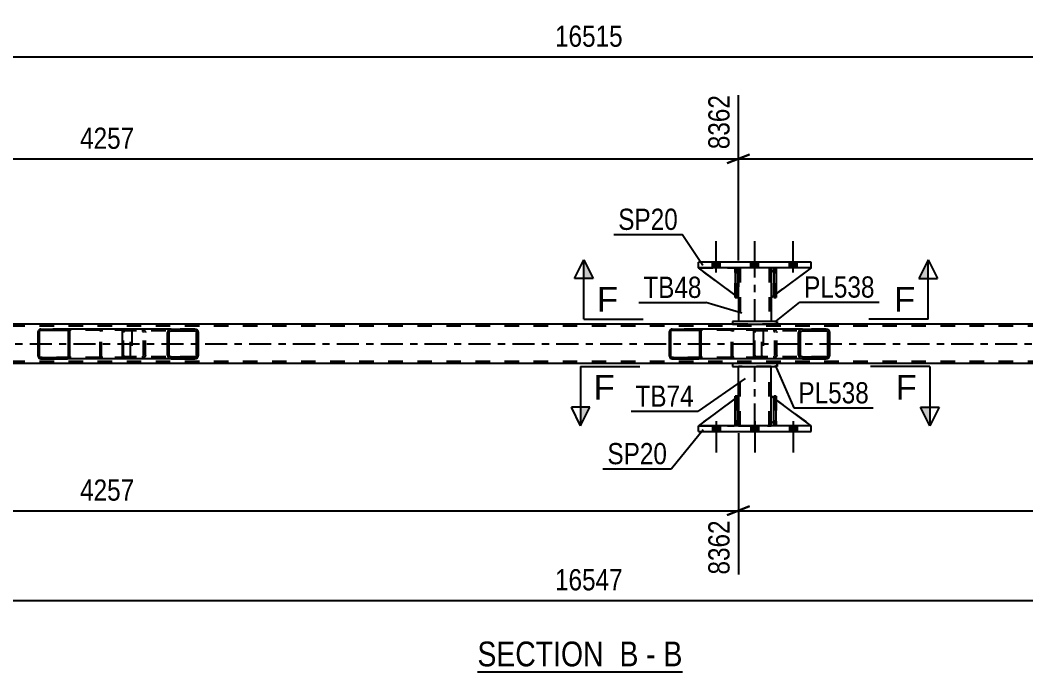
# Model space of a CAD drawing. Header units: millimetres. Extents: x -91 to 750, y -426 to 168.
# Drawn here: x 266.6 to 402.3, y -257.2 to -169.2 of the extents above; entities that cross this region are included whole.
import ezdxf

# ---------------------------------------------------------------- set-up
doc = ezdxf.new("R2010")
doc.units = ezdxf.units.MM
doc.linetypes.add('DXK_LINE_DOT2', pattern=[3.9198, 1.9599, -1.9599])
doc.linetypes.add('DXK_LINE_DOT3', pattern=[5.9187, 2.979, -0.9799, 0.9799, -0.9799])
doc.styles.add('Arial', font='ARIAL.TTF', dxfattribs={"height": 0.2})
doc.styles.add('Arial Narrow', font='ARIALN.TTF', dxfattribs={"height": 0.2})

# ---------------------------------------------------------------- blocks, each defined once
blk = doc.blocks.new('Unknown-814409585-12 - 5508')
at = {"color": 6, "linetype": 'Continuous'}
blk.add_line((328.32, -257.15), (355.96, -257.15), dxfattribs=at)
at = {"color": 0, "linetype": 'Continuous'}
for points in [[(346.43, -256.4), (346.43, -252.9), (328.32, -252.9), (328.32, -256.4)], [(350.03, -256.4), (350.03, -252.9), (347.48, -252.9), (347.48, -256.4)], [(352.36, -256.4), (352.36, -252.9), (351.08, -252.9), (351.08, -256.4)], [(355.96, -256.4), (355.96, -252.9), (353.41, -252.9), (353.41, -256.4)]]:
    blk.add_wipeout(points, dxfattribs=at)
at = {"color": 7, "linetype": 'Continuous', "style": 'Arial Narrow'}
for s, p in [('SECTION ', (328.32, -256.4)), ('B', (347.48, -256.4)), ('B', (353.41, -256.4)), ('-', (351.08, -256.4))]:
    blk.add_text(s, height=3.34, dxfattribs=at).set_placement(p)
blk = doc.blocks.new('Part-814409585-5591 - 5508')
at = {"color": 2, "linetype": 'Continuous'}
for p, q in [((363.08, -206.32), (358.12, -202.65)), ((363.08, -202.8), (362.92, -202.65)), ((363.52, -203.25), (363.4, -203.12)), ((363.52, -203.25), (363.52, -203.25)), ((363.52, -206.65), (363.52, -203.25)), ((363.4, -206.56), (363.52, -206.65)), ((363.52, -206.65), (363.52, -206.65))]:
    blk.add_line(p, q, dxfattribs=at)
at = {"color": 7, "linetype": 'DXK_LINE_DOT2'}
for p, q in [((362.92, -202.65), (358.12, -202.65)), ((362.92, -202.65), (363.52, -203.25)), ((363.4, -203.12), (363.08, -202.8)), ((363.52, -203.25), (363.52, -206.65)), ((363.4, -206.56), (363.08, -206.32))]:
    blk.add_line(p, q, dxfattribs=at)
blk = doc.blocks.new('Part-814409585-5590 - 5508')
at = {"color": 7, "linetype": 'DXK_LINE_DOT2'}
for p, q in [((363.52, -206.65), (358.12, -202.65)), ((358.12, -202.65), (362.92, -202.65)), ((362.92, -202.65), (363.52, -203.25)), ((363.52, -203.25), (362.92, -202.65)), ((363.52, -203.25), (363.52, -206.65)), ((363.52, -203.25), (363.52, -203.25)), ((363.52, -203.25), (363.52, -206.65))]:
    blk.add_line(p, q, dxfattribs=at)
blk = doc.blocks.new('Part-814409585-5643 - 5508')
at = {"color": 7, "linetype": 'DXK_LINE_DOT2'}
for p, q in [((363.4, -219.93), (363.08, -219.93)), ((363.08, -223.33), (363.08, -219.93)), ((363.08, -223.93), (363.08, -219.93)), ((363.4, -219.93), (363.4, -223.33)), ((363.4, -223.93), (363.4, -219.93)), ((363.4, -223.33), (363.08, -223.33)), ((363.08, -223.93), (363.08, -223.33)), ((363.4, -223.33), (363.4, -223.93)), ((363.4, -223.93), (363.08, -223.93)), ((363.4, -223.93), (363.4, -223.93))]:
    blk.add_line(p, q, dxfattribs=at)
blk = doc.blocks.new('Part-814409585-5515 - 5508')
at = {"color": 7, "linetype": 'DXK_LINE_DOT2'}
for p, q in [((368.6, -219.93), (368.28, -219.93)), ((368.28, -223.33), (368.28, -219.93)), ((368.28, -223.93), (368.28, -219.93)), ((368.6, -219.93), (368.6, -223.33)), ((368.6, -223.93), (368.6, -219.93)), ((368.6, -223.33), (368.28, -223.33)), ((368.28, -223.93), (368.28, -223.33)), ((368.6, -223.33), (368.6, -223.93)), ((368.6, -223.93), (368.28, -223.93)), ((368.6, -223.93), (368.6, -223.93))]:
    blk.add_line(p, q, dxfattribs=at)
blk = doc.blocks.new('Part-814409585-5548 - 5508')
at = {"color": 7, "linetype": 'DXK_LINE_DOT2'}
for p, q in [((368.28, -203.25), (368.28, -202.65)), ((368.28, -202.65), (368.28, -202.65)), ((368.28, -202.65), (368.28, -206.65)), ((368.6, -202.65), (368.28, -202.65)), ((368.28, -206.65), (368.28, -203.25)), ((368.28, -203.25), (368.6, -203.25)), ((368.6, -203.25), (368.6, -202.65)), ((368.6, -206.65), (368.6, -202.65)), ((368.6, -203.25), (368.6, -206.65)), ((368.28, -206.65), (368.6, -206.65))]:
    blk.add_line(p, q, dxfattribs=at)
blk = doc.blocks.new('Part-814409585-5550 - 5508')
at = {"color": 2, "linetype": 'Continuous'}
for p, q in [((363.4, -202.65), (363.08, -202.65)), ((363.08, -202.65), (363.08, -206.65)), ((363.4, -202.65), (363.4, -202.65)), ((363.4, -202.65), (363.4, -206.65)), ((363.4, -206.65), (363.08, -206.65))]:
    blk.add_line(p, q, dxfattribs=at)
at = {"color": 7, "linetype": 'DXK_LINE_DOT2'}
for p, q in [((363.08, -203.25), (363.08, -202.65)), ((363.4, -203.25), (363.08, -203.25)), ((363.08, -203.25), (363.08, -206.65)), ((363.4, -203.25), (363.4, -202.65)), ((363.4, -202.65), (363.4, -202.65)), ((363.4, -206.65), (363.4, -203.25))]:
    blk.add_line(p, q, dxfattribs=at)
blk = doc.blocks.new('Part-814409585-5625 - 5508')
at = {"color": 7, "linetype": 'DXK_LINE_DOT2'}
for p, q in [((631.84, -210.49), (54.86, -210.49)), ((368.72, -210.25), (362.72, -210.25)), ((631.84, -215.29), (54.86, -215.29)), ((368.72, -215.53), (362.72, -215.53))]:
    blk.add_line(p, q, dxfattribs=at)
at = {"color": 2, "linetype": 'Continuous'}
for p, q in [((362.72, -210.25), (198.45, -210.25)), ((532.99, -210.25), (368.72, -210.25)), ((362.72, -215.53), (198.45, -215.53)), ((532.99, -215.53), (368.72, -215.53))]:
    blk.add_line(p, q, dxfattribs=at)
at = {"color": 7, "linetype": 'DXK_LINE_DOT3'}
blk.add_line((54.86, -212.89), (631.84, -212.89), dxfattribs=at)
blk = doc.blocks.new('Part-814409585-5627 - 5508')
at = {"color": 2, "linetype": 'Continuous'}
for p, q in [((368.28, -223.93), (368.28, -219.93)), ((368.28, -219.93), (368.6, -219.93)), ((368.6, -223.93), (368.6, -219.93)), ((368.28, -223.93), (368.28, -223.93)), ((368.6, -223.93), (368.28, -223.93))]:
    blk.add_line(p, q, dxfattribs=at)
at = {"color": 7, "linetype": 'DXK_LINE_DOT2'}
for p, q in [((368.28, -219.93), (368.28, -223.33)), ((368.6, -223.33), (368.6, -219.93)), ((368.28, -223.33), (368.28, -223.93)), ((368.28, -223.33), (368.6, -223.33)), ((368.6, -223.93), (368.6, -223.33)), ((368.6, -223.93), (368.6, -223.93))]:
    blk.add_line(p, q, dxfattribs=at)
blk = doc.blocks.new('Part-814409585-5645 - 5508')
at = {"color": 7, "linetype": 'DXK_LINE_DOT2'}
for p, q in [((368.52, -202.65), (367.92, -203.25)), ((367.92, -206.65), (373.32, -202.65)), ((367.92, -203.25), (367.92, -206.65)), ((373.32, -202.65), (368.52, -202.65))]:
    blk.add_line(p, q, dxfattribs=at)
blk = doc.blocks.new('Part-814409585-5564 - 5508')
at = {"linetype": 'Continuous'}
h = blk.add_hatch(dxfattribs=at)
h.set_pattern_fill('', scale=0.7, style=0, pattern_type=0)
h.set_pattern_definition([(45, (290.661, -211.187), (-1.57154, 1.57154), [])])
h.paths.add_polyline_path([(290.7, -211.37), (290.66, -211.19), (290.55, -211.03), (290.39, -210.93), (290.2, -210.89), (287.01, -210.89), (286.82, -210.93), (286.66, -211.03), (286.55, -211.19), (286.51, -211.37), (286.51, -214.41), (286.55, -214.59), (286.66, -214.75), (286.82, -214.85), (287.01, -214.89), (290.2, -214.89), (290.39, -214.85), (290.55, -214.75), (290.66, -214.59), (290.7, -214.41)])
h.paths.add_polyline_path([(290.43, -214.5), (290.37, -214.58), (290.29, -214.63), (290.2, -214.65), (287.01, -214.65), (286.92, -214.63), (286.83, -214.58), (286.78, -214.5), (286.76, -214.41), (286.76, -211.37), (286.78, -211.28), (286.83, -211.2), (286.92, -211.15), (287.01, -211.13), (290.2, -211.13), (290.29, -211.15), (290.37, -211.2), (290.43, -211.28), (290.45, -211.37), (290.45, -214.41)])
at = {"color": 2, "linetype": 'Continuous'}
for p, q in [((280.44, -211.37), (280.46, -211.19)), ((280.44, -214.41), (280.44, -211.37)), ((280.46, -211.19), (280.52, -211.03)), ((280.52, -211.03), (280.61, -210.93)), ((280.61, -210.93), (280.71, -210.89)), ((287.01, -210.89), (280.71, -210.89)), ((286.55, -211.19), (286.51, -211.37)), ((286.51, -214.41), (286.51, -211.37)), ((286.76, -211.37), (286.78, -211.28)), ((286.76, -214.41), (286.76, -211.37)), ((286.78, -211.28), (286.83, -211.2)), ((287.01, -210.89), (286.82, -210.93)), ((286.83, -211.2), (286.92, -211.15)), ((286.92, -211.15), (287.01, -211.13)), ((287.01, -210.89), (290.2, -210.89)), ((287.01, -211.13), (290.2, -211.13)), ((290.39, -210.93), (290.2, -210.89)), ((290.2, -211.13), (290.29, -211.15)), ((290.29, -211.15), (290.37, -211.2)), ((290.37, -211.2), (290.43, -211.28)), ((290.43, -211.28), (290.45, -211.37)), ((290.45, -214.41), (290.45, -211.37)), ((290.7, -211.37), (290.66, -211.19)), ((290.7, -214.41), (290.7, -211.37)), ((280.46, -214.59), (280.44, -214.41)), ((280.52, -214.75), (280.46, -214.59)), ((280.61, -214.85), (280.52, -214.75)), ((280.71, -214.89), (280.61, -214.85)), ((287.01, -214.89), (280.71, -214.89)), ((286.51, -214.41), (286.55, -214.59)), ((286.78, -214.5), (286.76, -214.41)), ((286.83, -214.58), (286.78, -214.5)), ((286.82, -214.85), (287.01, -214.89)), ((286.92, -214.63), (286.83, -214.58)), ((287.01, -214.65), (286.92, -214.63)), ((287.01, -214.65), (290.2, -214.65)), ((287.01, -214.89), (290.2, -214.89)), ((290.29, -214.63), (290.2, -214.65)), ((290.2, -214.89), (290.39, -214.85)), ((290.37, -214.58), (290.29, -214.63)), ((290.43, -214.5), (290.37, -214.58)), ((290.45, -214.41), (290.43, -214.5)), ((290.66, -214.59), (290.7, -214.41))]:
    blk.add_line(p, q, dxfattribs=at)
at = {"color": 7, "linetype": 'DXK_LINE_DOT2'}
for p, q in [((280.59, -211.28), (280.58, -211.37)), ((280.58, -214.41), (280.58, -211.37)), ((280.62, -211.2), (280.59, -211.28)), ((280.66, -211.15), (280.62, -211.2)), ((280.71, -211.13), (280.66, -211.15)), ((290.2, -211.13), (280.71, -211.13)), ((281.7, -211.13), (281.7, -210.89)), ((283.05, -210.89), (283.24, -210.93)), ((283.14, -211.15), (283.05, -211.13)), ((283.22, -211.2), (283.14, -211.15)), ((283.28, -211.28), (283.22, -211.2)), ((283.3, -211.37), (283.28, -211.28)), ((283.3, -214.41), (283.3, -211.37)), ((283.51, -211.19), (283.55, -211.37)), ((283.55, -214.41), (283.55, -211.37)), ((290.2, -210.89), (287.01, -210.89)), ((280.58, -214.41), (280.59, -214.5)), ((280.59, -214.5), (280.62, -214.58)), ((280.62, -214.58), (280.66, -214.63)), ((280.66, -214.63), (280.71, -214.65)), ((290.2, -214.65), (280.71, -214.65)), ((281.7, -214.89), (281.7, -214.65)), ((283.05, -214.65), (283.14, -214.63)), ((283.24, -214.85), (283.05, -214.89)), ((283.14, -214.63), (283.22, -214.58)), ((283.22, -214.58), (283.28, -214.5)), ((283.28, -214.5), (283.3, -214.41)), ((283.55, -214.41), (283.51, -214.59)), ((290.2, -214.89), (287.01, -214.89))]:
    blk.add_line(p, q, dxfattribs=at)
for centre, start, end in [((283.06, -211.39), 23.8494, 68.8059), ((283.06, -214.4), 291.1941, 336.1506)]:
    blk.add_arc(centre, 0.492, start, end, dxfattribs=at)
at = {"color": 2, "linetype": 'Continuous'}
for centre, start, end in [((287, -211.39), 111.1941, 156.1506), ((290.21, -211.39), 23.8494, 68.8059), ((287, -214.4), 203.8494, 248.8059), ((290.21, -214.4), 291.1941, 336.1506)]:
    blk.add_arc(centre, 0.492, start, end, dxfattribs=at)
blk = doc.blocks.new('Part-814409585-5747 - 5508')
at = {"color": 2, "linetype": 'Continuous'}
for p, q in [((368.6, -202.65), (368.28, -202.65)), ((368.28, -202.65), (368.28, -206.65)), ((368.6, -202.65), (368.6, -202.65)), ((368.6, -202.65), (368.6, -206.65)), ((368.6, -206.65), (368.28, -206.65))]:
    blk.add_line(p, q, dxfattribs=at)
at = {"color": 7, "linetype": 'DXK_LINE_DOT2'}
for p, q in [((368.28, -203.25), (368.28, -202.65)), ((368.6, -203.25), (368.28, -203.25)), ((368.28, -203.25), (368.28, -206.65)), ((368.6, -203.25), (368.6, -202.65)), ((368.6, -202.65), (368.6, -202.65)), ((368.6, -206.65), (368.6, -203.25))]:
    blk.add_line(p, q, dxfattribs=at)
blk = doc.blocks.new('Bolt-814409585-5636 - 5508')
at = {"linetype": 'Continuous'}
for points in [[(361.04, -223.93), (360, -223.93), (360, -224.73), (361.04, -224.73)], [(361.04, -223.93), (360, -223.93), (360, -224.73), (361.04, -224.73)], [(361.04, -223.93), (360, -223.93), (360, -224.73), (361.04, -224.73)], [(366.24, -223.93), (365.2, -223.93), (365.2, -224.73), (366.24, -224.73)], [(366.24, -223.93), (365.2, -223.93), (365.2, -224.73), (366.24, -224.73)], [(371.44, -223.93), (370.4, -223.93), (370.4, -224.73), (371.44, -224.73)], [(371.44, -223.93), (370.4, -223.93), (370.4, -224.73), (371.44, -224.73)], [(371.44, -223.93), (370.4, -223.93), (370.4, -224.73), (371.44, -224.73)]]:
    blk.add_hatch(color=1, dxfattribs=at).paths.add_polyline_path(points)
at = {"color": 1, "linetype": 'Continuous'}
for p, q in [((360.52, -223.33), (360.52, -227.53)), ((360.52, -223.33), (360.52, -227.53)), ((360.52, -223.33), (360.52, -227.53)), ((365.72, -223.33), (365.72, -227.53)), ((365.72, -223.33), (365.72, -227.53)), ((370.92, -223.33), (370.92, -227.53)), ((370.92, -223.33), (370.92, -227.53)), ((370.92, -223.33), (370.92, -227.53)), ((360, -223.93), (360, -224.73)), ((360, -223.93), (360, -224.73)), ((360, -223.93), (360, -224.73)), ((361.04, -223.93), (361.04, -224.73)), ((361.04, -223.93), (361.04, -224.73)), ((361.04, -223.93), (361.04, -224.73)), ((365.2, -223.93), (365.2, -224.73)), ((365.2, -223.93), (365.2, -224.73)), ((366.24, -223.93), (366.24, -224.73)), ((366.24, -223.93), (366.24, -224.73)), ((370.4, -223.93), (370.4, -224.73)), ((370.4, -223.93), (370.4, -224.73)), ((370.4, -223.93), (370.4, -224.73)), ((371.44, -223.93), (371.44, -224.73)), ((371.44, -223.93), (371.44, -224.73)), ((371.44, -223.93), (371.44, -224.73))]:
    blk.add_line(p, q, dxfattribs=at)
blk = doc.blocks.new('Part-814409585-5589 - 5508')
at = {"color": 2, "linetype": 'Continuous'}
for p, q in [((368.28, -202.9), (367.92, -203.25)), ((367.92, -203.25), (367.92, -206.65)), ((373.32, -202.65), (368.6, -206.15)), ((368.28, -206.39), (367.92, -206.65))]:
    blk.add_line(p, q, dxfattribs=at)
at = {"color": 7, "linetype": 'DXK_LINE_DOT2'}
for p, q in [((368.52, -202.65), (368.28, -202.9)), ((373.32, -202.65), (368.52, -202.65)), ((368.6, -206.15), (368.28, -206.39))]:
    blk.add_line(p, q, dxfattribs=at)
blk = doc.blocks.new('Part-814409585-5759 - 5508')
at = {"linetype": 'Continuous'}
h = blk.add_hatch(dxfattribs=at)
h.set_pattern_fill('', scale=0.7, style=0, pattern_type=0)
h.set_pattern_definition([(45, (273.329, -211.0882), (-1.57154, 1.57154), [])])
h.paths.add_polyline_path([(273.35, -211.21), (273.33, -211.09), (273.26, -210.98), (273.14, -210.91), (273.01, -210.89), (269.44, -210.89), (269.31, -210.91), (269.2, -210.98), (269.12, -211.09), (269.1, -211.21), (269.1, -214.57), (269.12, -214.69), (269.2, -214.8), (269.31, -214.87), (269.44, -214.89), (273.01, -214.89), (273.14, -214.87), (273.26, -214.8), (273.33, -214.69), (273.35, -214.57)])
h.paths.add_polyline_path([(273.17, -214.63), (273.13, -214.68), (273.08, -214.72), (273.01, -214.73), (269.44, -214.73), (269.37, -214.72), (269.32, -214.68), (269.28, -214.63), (269.27, -214.57), (269.27, -211.21), (269.28, -211.15), (269.32, -211.1), (269.37, -211.06), (269.44, -211.05), (273.01, -211.05), (273.08, -211.06), (273.13, -211.1), (273.17, -211.15), (273.18, -211.21), (273.18, -214.57)])
at = {"color": 2, "linetype": 'Continuous'}
for p, q in [((269.12, -211.09), (269.1, -211.21)), ((269.1, -214.57), (269.1, -211.21)), ((269.27, -211.21), (269.28, -211.15)), ((269.27, -214.57), (269.27, -211.21)), ((269.28, -211.15), (269.32, -211.1)), ((269.44, -210.89), (269.31, -210.91)), ((269.32, -211.1), (269.37, -211.06)), ((269.37, -211.06), (269.44, -211.05)), ((269.44, -210.89), (273.01, -210.89)), ((269.44, -211.05), (273.01, -211.05)), ((280.71, -210.89), (273.01, -210.89)), ((273.14, -210.91), (273.01, -210.89)), ((273.01, -211.05), (273.08, -211.06)), ((273.08, -211.06), (273.13, -211.1)), ((273.13, -211.1), (273.17, -211.15)), ((273.17, -211.15), (273.18, -211.21)), ((273.18, -214.57), (273.18, -211.21)), ((273.35, -211.21), (273.33, -211.09)), ((273.35, -214.57), (273.35, -211.21)), ((269.1, -214.57), (269.12, -214.69)), ((269.28, -214.63), (269.27, -214.57)), ((269.32, -214.68), (269.28, -214.63)), ((269.31, -214.87), (269.44, -214.89)), ((269.37, -214.72), (269.32, -214.68)), ((269.44, -214.73), (269.37, -214.72)), ((269.44, -214.73), (273.01, -214.73)), ((269.44, -214.89), (273.01, -214.89)), ((273.08, -214.72), (273.01, -214.73)), ((273.01, -214.89), (273.14, -214.87)), ((280.71, -214.89), (273.01, -214.89)), ((273.13, -214.68), (273.08, -214.72)), ((273.17, -214.63), (273.13, -214.68)), ((273.18, -214.57), (273.17, -214.63)), ((273.33, -214.69), (273.35, -214.57))]:
    blk.add_line(p, q, dxfattribs=at)
at = {"color": 7, "linetype": 'DXK_LINE_DOT2'}
for p, q in [((273.01, -210.89), (269.44, -210.89)), ((281.36, -211.05), (269.44, -211.05)), ((277.45, -211.21), (277.47, -211.09)), ((277.45, -214.57), (277.45, -211.21)), ((277.63, -211.15), (277.62, -211.21)), ((277.62, -214.57), (277.62, -211.21)), ((277.67, -211.1), (277.63, -211.15)), ((277.66, -210.91), (277.79, -210.89)), ((277.67, -211.1), (277.68, -211.09)), ((277.68, -211.09), (277.72, -211.06)), ((277.72, -211.06), (277.79, -211.05)), ((281.36, -210.89), (280.71, -210.89)), ((281.36, -210.89), (281.49, -210.91)), ((281.43, -211.06), (281.36, -211.05)), ((281.48, -211.1), (281.43, -211.06)), ((281.52, -211.15), (281.48, -211.1)), ((281.53, -211.21), (281.52, -211.15)), ((281.53, -214.57), (281.53, -211.21)), ((281.68, -211.09), (281.7, -211.19)), ((281.7, -211.19), (281.7, -211.21)), ((281.7, -211.21), (281.7, -214.57)), ((281.36, -214.73), (269.44, -214.73)), ((273.01, -214.89), (269.44, -214.89)), ((277.47, -214.69), (277.45, -214.57)), ((277.62, -214.57), (277.63, -214.63)), ((277.63, -214.63), (277.67, -214.68)), ((277.79, -214.89), (277.66, -214.87)), ((277.67, -214.68), (277.68, -214.69)), ((277.68, -214.69), (277.72, -214.72)), ((277.72, -214.72), (277.79, -214.73)), ((281.36, -214.89), (280.71, -214.89)), ((281.36, -214.73), (281.43, -214.72)), ((281.49, -214.87), (281.36, -214.89)), ((281.43, -214.72), (281.48, -214.68)), ((281.48, -214.68), (281.52, -214.63)), ((281.52, -214.63), (281.53, -214.57)), ((281.7, -214.57), (281.68, -214.69))]:
    blk.add_line(p, q, dxfattribs=at)
at = {"color": 2, "linetype": 'Continuous'}
for centre, start, end in [((269.43, -211.22), 110.7583, 155.68), ((273.03, -211.22), 24.32, 69.2417), ((269.43, -214.56), 204.32, 249.2417), ((273.03, -214.56), 290.7583, 335.68)]:
    blk.add_arc(centre, 0.331, start, end, dxfattribs=at)
at = {"color": 7, "linetype": 'DXK_LINE_DOT2'}
for centre, start, end in [((277.77, -211.22), 110.7583, 155.68), ((281.38, -211.22), 24.32, 69.2417), ((277.77, -214.56), 204.32, 249.2417), ((281.38, -214.56), 290.7583, 335.68)]:
    blk.add_arc(centre, 0.331, start, end, dxfattribs=at)
blk = doc.blocks.new('Bolt-814409585-5635 - 5508')
at = {"linetype": 'Continuous'}
for points in [[(360, -202.65), (361.04, -202.65), (361.04, -201.85), (360, -201.85)], [(360, -202.65), (361.04, -202.65), (361.04, -201.85), (360, -201.85)], [(360, -202.65), (361.04, -202.65), (361.04, -201.85), (360, -201.85)], [(365.2, -202.65), (366.24, -202.65), (366.24, -201.85), (365.2, -201.85)], [(365.2, -202.65), (366.24, -202.65), (366.24, -201.85), (365.2, -201.85)], [(370.4, -202.65), (371.44, -202.65), (371.44, -201.85), (370.4, -201.85)], [(370.4, -202.65), (371.44, -202.65), (371.44, -201.85), (370.4, -201.85)], [(370.4, -202.65), (371.44, -202.65), (371.44, -201.85), (370.4, -201.85)]]:
    blk.add_hatch(color=1, dxfattribs=at).paths.add_polyline_path(points)
at = {"color": 1, "linetype": 'Continuous'}
for p, q in [((360.52, -203.25), (360.52, -199.05)), ((360.52, -203.25), (360.52, -199.05)), ((360.52, -203.25), (360.52, -199.05)), ((365.72, -203.25), (365.72, -199.05)), ((365.72, -203.25), (365.72, -199.05)), ((370.92, -203.25), (370.92, -199.05)), ((370.92, -203.25), (370.92, -199.05)), ((370.92, -203.25), (370.92, -199.05)), ((360, -202.65), (360, -201.85)), ((360, -202.65), (360, -201.85)), ((360, -202.65), (360, -201.85)), ((361.04, -202.65), (361.04, -201.85)), ((361.04, -202.65), (361.04, -201.85)), ((361.04, -202.65), (361.04, -201.85)), ((365.2, -202.65), (365.2, -201.85)), ((365.2, -202.65), (365.2, -201.85)), ((366.24, -202.65), (366.24, -201.85)), ((366.24, -202.65), (366.24, -201.85)), ((370.4, -202.65), (370.4, -201.85)), ((370.4, -202.65), (370.4, -201.85)), ((370.4, -202.65), (370.4, -201.85)), ((371.44, -202.65), (371.44, -201.85)), ((371.44, -202.65), (371.44, -201.85)), ((371.44, -202.65), (371.44, -201.85))]:
    blk.add_line(p, q, dxfattribs=at)
blk = doc.blocks.new('Part-814409585-5641 - 5508')
at = {"color": 2, "linetype": 'Continuous'}
for p, q in [((363.08, -223.93), (363.08, -219.93)), ((363.08, -219.93), (363.4, -219.93)), ((363.4, -223.93), (363.4, -219.93)), ((363.08, -223.93), (363.08, -223.93)), ((363.4, -223.93), (363.08, -223.93))]:
    blk.add_line(p, q, dxfattribs=at)
at = {"color": 7, "linetype": 'DXK_LINE_DOT2'}
for p, q in [((363.08, -219.93), (363.08, -223.33)), ((363.4, -223.33), (363.4, -219.93)), ((363.08, -223.33), (363.08, -223.93)), ((363.08, -223.33), (363.4, -223.33)), ((363.4, -223.93), (363.4, -223.33)), ((363.4, -223.93), (363.4, -223.93))]:
    blk.add_line(p, q, dxfattribs=at)
blk = doc.blocks.new('Part-814409585-5666 - 5508')
at = {"color": 7, "linetype": 'DXK_LINE_DOT2'}
for p, q in [((363.08, -203.25), (363.08, -202.65)), ((363.08, -202.65), (363.08, -202.65)), ((363.08, -202.65), (363.08, -206.65)), ((363.4, -202.65), (363.08, -202.65)), ((363.08, -206.65), (363.08, -203.25)), ((363.08, -203.25), (363.4, -203.25)), ((363.4, -203.25), (363.4, -202.65)), ((363.4, -206.65), (363.4, -202.65)), ((363.4, -203.25), (363.4, -206.65)), ((363.08, -206.65), (363.4, -206.65))]:
    blk.add_line(p, q, dxfattribs=at)
blk = doc.blocks.new('Part-814409585-5685 - 5508')
at = {"linetype": 'Continuous'}
h = blk.add_hatch(dxfattribs=at)
h.set_pattern_fill('', scale=0.7, style=0, pattern_type=0)
h.set_pattern_definition([(45, (358.4632, -211.0882), (-1.57154, 1.57154), [])])
h.paths.add_polyline_path([(358.49, -211.21), (358.46, -211.09), (358.39, -210.98), (358.28, -210.91), (358.15, -210.89), (354.57, -210.89), (354.44, -210.91), (354.33, -210.98), (354.26, -211.09), (354.23, -211.21), (354.23, -214.57), (354.26, -214.69), (354.33, -214.8), (354.44, -214.87), (354.57, -214.89), (358.15, -214.89), (358.28, -214.87), (358.39, -214.8), (358.46, -214.69), (358.49, -214.57)])
h.paths.add_polyline_path([(358.31, -214.63), (358.27, -214.68), (358.21, -214.72), (358.15, -214.73), (354.57, -214.73), (354.51, -214.72), (354.45, -214.68), (354.42, -214.63), (354.4, -214.57), (354.4, -211.21), (354.42, -211.15), (354.45, -211.1), (354.51, -211.06), (354.57, -211.05), (358.15, -211.05), (358.21, -211.06), (358.27, -211.1), (358.31, -211.15), (358.32, -211.21), (358.32, -214.57)])
at = {"color": 2, "linetype": 'Continuous'}
for p, q in [((354.26, -211.09), (354.23, -211.21)), ((354.23, -214.57), (354.23, -211.21)), ((354.4, -211.21), (354.42, -211.15)), ((354.4, -214.57), (354.4, -211.21)), ((354.42, -211.15), (354.45, -211.1)), ((354.57, -210.89), (354.44, -210.91)), ((354.45, -211.1), (354.51, -211.06)), ((354.51, -211.06), (354.57, -211.05)), ((354.57, -210.89), (358.15, -210.89)), ((354.57, -211.05), (358.15, -211.05)), ((365.85, -210.89), (358.15, -210.89)), ((358.28, -210.91), (358.15, -210.89)), ((358.15, -211.05), (358.21, -211.06)), ((358.21, -211.06), (358.27, -211.1)), ((358.27, -211.1), (358.31, -211.15)), ((358.31, -211.15), (358.32, -211.21)), ((358.32, -214.57), (358.32, -211.21)), ((358.49, -211.21), (358.46, -211.09)), ((358.49, -214.57), (358.49, -211.21)), ((354.23, -214.57), (354.26, -214.69)), ((354.42, -214.63), (354.4, -214.57)), ((354.45, -214.68), (354.42, -214.63)), ((354.44, -214.87), (354.57, -214.89)), ((354.51, -214.72), (354.45, -214.68)), ((354.57, -214.73), (354.51, -214.72)), ((354.57, -214.73), (358.15, -214.73)), ((354.57, -214.89), (358.15, -214.89)), ((358.21, -214.72), (358.15, -214.73)), ((358.15, -214.89), (358.28, -214.87)), ((365.85, -214.89), (358.15, -214.89)), ((358.27, -214.68), (358.21, -214.72)), ((358.31, -214.63), (358.27, -214.68)), ((358.32, -214.57), (358.31, -214.63)), ((358.46, -214.69), (358.49, -214.57))]:
    blk.add_line(p, q, dxfattribs=at)
at = {"color": 7, "linetype": 'DXK_LINE_DOT2'}
for p, q in [((358.15, -210.89), (354.57, -210.89)), ((366.5, -211.05), (354.57, -211.05)), ((362.58, -211.21), (362.61, -211.09)), ((362.58, -214.57), (362.58, -211.21)), ((362.76, -211.15), (362.75, -211.21)), ((362.75, -214.57), (362.75, -211.21)), ((362.8, -211.1), (362.76, -211.15)), ((362.79, -210.91), (362.92, -210.89)), ((362.8, -211.1), (362.82, -211.09)), ((362.82, -211.09), (362.86, -211.06)), ((362.86, -211.06), (362.92, -211.05)), ((366.5, -210.89), (365.85, -210.89)), ((366.5, -210.89), (366.63, -210.91)), ((366.56, -211.06), (366.5, -211.05)), ((366.62, -211.1), (366.56, -211.06)), ((366.66, -211.15), (366.62, -211.1)), ((366.67, -211.21), (366.66, -211.15)), ((366.67, -214.57), (366.67, -211.21)), ((366.81, -211.09), (366.83, -211.19)), ((366.83, -211.19), (366.84, -211.21)), ((366.84, -211.21), (366.84, -214.57)), ((366.5, -214.73), (354.57, -214.73)), ((358.15, -214.89), (354.57, -214.89)), ((362.61, -214.69), (362.58, -214.57)), ((362.75, -214.57), (362.76, -214.63)), ((362.76, -214.63), (362.8, -214.68)), ((362.92, -214.89), (362.79, -214.87)), ((362.8, -214.68), (362.82, -214.69)), ((362.82, -214.69), (362.86, -214.72)), ((362.86, -214.72), (362.92, -214.73)), ((366.5, -214.89), (365.85, -214.89)), ((366.5, -214.73), (366.56, -214.72)), ((366.63, -214.87), (366.5, -214.89)), ((366.56, -214.72), (366.62, -214.68)), ((366.62, -214.68), (366.66, -214.63)), ((366.66, -214.63), (366.67, -214.57)), ((366.83, -214.59), (366.81, -214.69)), ((366.84, -214.57), (366.83, -214.59))]:
    blk.add_line(p, q, dxfattribs=at)
at = {"color": 2, "linetype": 'Continuous'}
for centre, start, end in [((354.56, -211.22), 110.7583, 155.68), ((358.16, -211.22), 24.32, 69.2417), ((354.56, -214.56), 204.32, 249.2417), ((358.16, -214.56), 290.7583, 335.68)]:
    blk.add_arc(centre, 0.331, start, end, dxfattribs=at)
at = {"color": 7, "linetype": 'DXK_LINE_DOT2'}
for centre, start, end in [((362.91, -211.22), 110.7583, 155.68), ((366.51, -211.22), 24.32, 69.2417), ((362.91, -214.56), 204.32, 249.2417)]:
    blk.add_arc(centre, 0.331, start, end, dxfattribs=at)
blk = doc.blocks.new('Part-814409585-5753 - 5508')
at = {"color": 2, "linetype": 'Continuous'}
for p, q in [((363.08, -220.26), (358.12, -223.93)), ((363.52, -219.93), (363.4, -220.02)), ((363.52, -223.33), (363.52, -219.93)), ((363.08, -223.78), (362.92, -223.93)), ((363.52, -223.33), (363.4, -223.46)), ((363.52, -223.33), (363.52, -223.33))]:
    blk.add_line(p, q, dxfattribs=at)
at = {"color": 7, "linetype": 'DXK_LINE_DOT2'}
for p, q in [((363.4, -220.02), (363.08, -220.26)), ((363.52, -223.33), (363.52, -219.93)), ((363.52, -223.33), (362.92, -223.93)), ((363.4, -223.46), (363.08, -223.78)), ((358.12, -223.93), (362.92, -223.93))]:
    blk.add_line(p, q, dxfattribs=at)
blk = doc.blocks.new('Part-814409585-5761 - 5508')
at = {"linetype": 'Continuous'}
h = blk.add_hatch(dxfattribs=at)
h.set_pattern_fill('', scale=0.7, style=0, pattern_type=0)
h.set_pattern_definition([(45, (375.7952, -211.187), (-1.57154, 1.57154), [])])
h.paths.add_polyline_path([(375.83, -211.37), (375.8, -211.19), (375.69, -211.03), (375.52, -210.93), (375.33, -210.89), (372.15, -210.89), (371.95, -210.93), (371.79, -211.03), (371.68, -211.19), (371.64, -211.37), (371.64, -214.41), (371.68, -214.59), (371.79, -214.75), (371.95, -214.85), (372.15, -214.89), (375.33, -214.89), (375.52, -214.85), (375.69, -214.75), (375.8, -214.59), (375.83, -214.41)])
h.paths.add_polyline_path([(375.56, -214.5), (375.51, -214.58), (375.43, -214.63), (375.33, -214.65), (372.15, -214.65), (372.05, -214.63), (371.97, -214.58), (371.91, -214.5), (371.9, -214.41), (371.9, -211.37), (371.91, -211.28), (371.97, -211.2), (372.05, -211.15), (372.15, -211.13), (375.33, -211.13), (375.43, -211.15), (375.51, -211.2), (375.56, -211.28), (375.58, -211.37), (375.58, -214.41)])
at = {"color": 2, "linetype": 'Continuous'}
for p, q in [((365.58, -211.37), (365.6, -211.19)), ((365.58, -214.41), (365.58, -211.37)), ((365.6, -211.19), (365.65, -211.03)), ((365.65, -211.03), (365.74, -210.93)), ((365.74, -210.93), (365.85, -210.89)), ((372.15, -210.89), (365.85, -210.89)), ((371.68, -211.19), (371.64, -211.37)), ((371.64, -214.41), (371.64, -211.37)), ((371.9, -211.37), (371.91, -211.28)), ((371.9, -214.41), (371.9, -211.37)), ((371.91, -211.28), (371.97, -211.2)), ((372.15, -210.89), (371.95, -210.93)), ((371.97, -211.2), (372.05, -211.15)), ((372.05, -211.15), (372.15, -211.13)), ((372.15, -210.89), (375.33, -210.89)), ((372.15, -211.13), (375.33, -211.13)), ((375.52, -210.93), (375.33, -210.89)), ((375.33, -211.13), (375.43, -211.15)), ((375.43, -211.15), (375.51, -211.2)), ((375.51, -211.2), (375.56, -211.28)), ((375.56, -211.28), (375.58, -211.37)), ((375.58, -214.41), (375.58, -211.37)), ((375.83, -211.37), (375.8, -211.19)), ((375.83, -214.41), (375.83, -211.37)), ((365.6, -214.59), (365.58, -214.41)), ((365.65, -214.75), (365.6, -214.59)), ((365.74, -214.85), (365.65, -214.75)), ((365.85, -214.89), (365.74, -214.85)), ((372.15, -214.89), (365.85, -214.89)), ((371.64, -214.41), (371.68, -214.59)), ((371.91, -214.5), (371.9, -214.41)), ((371.97, -214.58), (371.91, -214.5)), ((371.95, -214.85), (372.15, -214.89)), ((372.05, -214.63), (371.97, -214.58)), ((372.15, -214.65), (372.05, -214.63)), ((372.15, -214.65), (375.33, -214.65)), ((372.15, -214.89), (375.33, -214.89)), ((375.43, -214.63), (375.33, -214.65)), ((375.33, -214.89), (375.52, -214.85)), ((375.51, -214.58), (375.43, -214.63)), ((375.56, -214.5), (375.51, -214.58)), ((375.58, -214.41), (375.56, -214.5)), ((375.8, -214.59), (375.83, -214.41))]:
    blk.add_line(p, q, dxfattribs=at)
at = {"color": 7, "linetype": 'DXK_LINE_DOT2'}
for p, q in [((365.72, -211.28), (365.71, -211.37)), ((365.71, -214.41), (365.71, -211.37)), ((365.75, -211.2), (365.72, -211.28)), ((365.79, -211.15), (365.75, -211.2)), ((365.85, -211.13), (365.79, -211.15)), ((375.33, -211.13), (365.85, -211.13)), ((366.84, -211.13), (366.84, -210.89)), ((368.18, -210.89), (368.37, -210.93)), ((368.28, -211.15), (368.18, -211.13)), ((368.36, -211.2), (368.28, -211.15)), ((368.41, -211.28), (368.36, -211.2)), ((368.43, -211.37), (368.41, -211.28)), ((368.43, -214.41), (368.43, -211.37)), ((368.65, -211.19), (368.68, -211.37)), ((368.68, -214.41), (368.68, -211.37)), ((375.33, -210.89), (372.15, -210.89)), ((365.71, -214.41), (365.72, -214.5)), ((365.72, -214.5), (365.75, -214.58)), ((365.75, -214.58), (365.79, -214.63)), ((365.79, -214.63), (365.85, -214.65)), ((375.33, -214.65), (365.85, -214.65)), ((366.84, -214.89), (366.84, -214.65)), ((368.18, -214.65), (368.28, -214.63)), ((368.37, -214.85), (368.18, -214.89)), ((368.28, -214.63), (368.36, -214.58)), ((368.36, -214.58), (368.41, -214.5)), ((368.41, -214.5), (368.43, -214.41)), ((368.68, -214.41), (368.65, -214.59)), ((375.33, -214.89), (372.15, -214.89))]:
    blk.add_line(p, q, dxfattribs=at)
for centre, start, end in [((368.2, -211.39), 23.8494, 68.8059), ((368.2, -214.4), 291.1941, 336.1506)]:
    blk.add_arc(centre, 0.492, start, end, dxfattribs=at)
at = {"color": 2, "linetype": 'Continuous'}
for centre, start, end in [((372.13, -211.39), 111.1941, 156.1506), ((375.35, -211.39), 23.8494, 68.8059), ((372.13, -214.4), 203.8494, 248.8059), ((375.35, -214.4), 291.1941, 336.1506)]:
    blk.add_arc(centre, 0.492, start, end, dxfattribs=at)
blk = doc.blocks.new('Part-814409585-5770 - 5508')
at = {"color": 2, "linetype": 'Continuous'}
for p, q in [((358.12, -202.65), (358.12, -201.85)), ((373.32, -201.85), (358.12, -201.85)), ((373.32, -202.65), (373.32, -201.85)), ((373.32, -202.65), (358.12, -202.65))]:
    blk.add_line(p, q, dxfattribs=at)
at = {"color": 7, "linetype": 'DXK_LINE_DOT2'}
for p, q in [((358.12, -202.65), (358.12, -201.85)), ((373.32, -202.65), (373.32, -201.85))]:
    blk.add_line(p, q, dxfattribs=at)
blk = doc.blocks.new('Part-814409585-5775 - 5508')
at = {"color": 2, "linetype": 'Continuous'}
for p, q in [((358.12, -224.73), (358.12, -223.93)), ((373.32, -223.93), (358.12, -223.93)), ((358.12, -224.73), (373.32, -224.73)), ((373.32, -224.73), (373.32, -223.93))]:
    blk.add_line(p, q, dxfattribs=at)
at = {"color": 7, "linetype": 'DXK_LINE_DOT2'}
for p, q in [((358.12, -224.73), (358.12, -223.93)), ((373.32, -224.73), (373.32, -223.93))]:
    blk.add_line(p, q, dxfattribs=at)
blk = doc.blocks.new('Part-814409585-5776 - 5508')
at = {"color": 7, "linetype": 'DXK_LINE_DOT2'}
for p, q in [((367.92, -223.33), (367.92, -219.93)), ((367.92, -219.93), (373.32, -223.93)), ((368.52, -223.93), (367.92, -223.33)), ((373.32, -223.93), (368.52, -223.93))]:
    blk.add_line(p, q, dxfattribs=at)
blk = doc.blocks.new('Part-814409585-5777 - 5508')
at = {"color": 2, "linetype": 'Continuous'}
for p, q in [((367.92, -223.33), (367.92, -219.93)), ((368.28, -220.19), (367.92, -219.93)), ((373.32, -223.93), (368.6, -220.43)), ((368.28, -223.68), (367.92, -223.33))]:
    blk.add_line(p, q, dxfattribs=at)
at = {"color": 7, "linetype": 'DXK_LINE_DOT2'}
for p, q in [((368.6, -220.43), (368.28, -220.19)), ((368.52, -223.93), (368.28, -223.68)), ((373.32, -223.93), (368.52, -223.93)), ((373.32, -223.93), (373.32, -223.93)), ((373.32, -223.93), (373.32, -223.93))]:
    blk.add_line(p, q, dxfattribs=at)
blk = doc.blocks.new('Part-814409585-5778 - 5508')
at = {"color": 7, "linetype": 'DXK_LINE_DOT2'}
for p, q in [((363.52, -219.93), (358.12, -223.93)), ((363.52, -223.33), (363.52, -219.93)), ((363.52, -219.93), (363.52, -223.33)), ((362.92, -223.93), (363.52, -223.33)), ((363.52, -223.33), (362.92, -223.93)), ((363.52, -223.33), (363.52, -223.33)), ((358.12, -223.93), (362.92, -223.93))]:
    blk.add_line(p, q, dxfattribs=at)
blk = doc.blocks.new('Part-814409585-5803 - 5508')
at = {"color": 2, "linetype": 'Continuous'}
for p, q in [((363.52, -202.65), (363.52, -203.25)), ((367.92, -202.65), (367.92, -203.25)), ((363.52, -206.65), (363.52, -209.85)), ((367.92, -206.65), (367.92, -209.85))]:
    blk.add_line(p, q, dxfattribs=at)
at = {"color": 7, "linetype": 'DXK_LINE_DOT2'}
for p, q in [((367.92, -202.65), (363.52, -202.65)), ((363.52, -203.25), (363.52, -206.65)), ((363.76, -202.65), (363.76, -209.85)), ((367.68, -202.65), (367.68, -209.85)), ((367.92, -203.25), (367.92, -206.65)), ((367.92, -209.85), (363.52, -209.85))]:
    blk.add_line(p, q, dxfattribs=at)
at = {"color": 7, "linetype": 'DXK_LINE_DOT3'}
blk.add_line((365.72, -209.85), (365.72, -202.65), dxfattribs=at)
blk = doc.blocks.new('Part-814409585-5808 - 5508')
at = {"color": 2, "linetype": 'Continuous'}
for p, q in [((362.72, -209.85), (362.72, -210.25)), ((368.72, -209.85), (362.72, -209.85)), ((368.72, -209.85), (368.72, -210.25)), ((368.72, -209.85), (368.72, -209.85)), ((362.72, -210.25), (368.72, -210.25)), ((368.72, -210.25), (368.72, -210.25))]:
    blk.add_line(p, q, dxfattribs=at)
at = {"color": 7, "linetype": 'DXK_LINE_DOT2'}
for p, q in [((362.72, -209.85), (362.72, -210.25)), ((368.72, -210.25), (368.72, -209.85)), ((368.72, -209.85), (368.72, -209.85)), ((368.72, -210.25), (368.72, -210.25))]:
    blk.add_line(p, q, dxfattribs=at)
blk = doc.blocks.new('Part-814409585-5813 - 5508')
at = {"color": 2, "linetype": 'Continuous'}
for p, q in [((362.72, -215.53), (362.72, -215.93)), ((368.72, -215.53), (362.72, -215.53)), ((368.72, -215.53), (368.72, -215.93)), ((368.72, -215.53), (368.72, -215.53)), ((362.72, -215.93), (368.72, -215.93)), ((368.72, -215.93), (368.72, -215.93))]:
    blk.add_line(p, q, dxfattribs=at)
at = {"color": 7, "linetype": 'DXK_LINE_DOT2'}
for p, q in [((362.72, -215.53), (362.72, -215.93)), ((368.72, -215.93), (368.72, -215.53)), ((368.72, -215.53), (368.72, -215.53)), ((368.72, -215.93), (368.72, -215.93))]:
    blk.add_line(p, q, dxfattribs=at)
blk = doc.blocks.new('Part-814409585-5818 - 5508')
at = {"color": 2, "linetype": 'Continuous'}
for p, q in [((363.52, -219.93), (363.52, -215.93)), ((367.92, -219.93), (367.92, -215.93)), ((363.52, -223.93), (363.52, -223.33)), ((367.92, -223.93), (367.92, -223.33))]:
    blk.add_line(p, q, dxfattribs=at)
at = {"color": 7, "linetype": 'DXK_LINE_DOT2'}
for p, q in [((367.92, -215.93), (363.52, -215.93)), ((363.76, -223.93), (363.76, -215.93)), ((367.68, -223.93), (367.68, -215.93)), ((363.52, -223.33), (363.52, -219.93)), ((367.92, -223.33), (367.92, -219.93)), ((363.52, -223.93), (367.92, -223.93))]:
    blk.add_line(p, q, dxfattribs=at)
at = {"color": 7, "linetype": 'DXK_LINE_DOT3'}
blk.add_line((365.72, -223.93), (365.72, -215.93), dxfattribs=at)
blk = doc.blocks.new('StraightDimension-814409585-5932 - 5508')
at = {"color": 7, "linetype": 'Continuous'}
blk.add_line((44, -247.5), (642.7, -247.5), dxfattribs=at)
at = {"color": 0}
blk.add_wipeout([(348.52, -246.75), (348.52, -242.55), (338.18, -242.55), (338.18, -246.75)], dxfattribs=at)
at = {"color": 3, "style": 'Arial Narrow'}
blk.add_text('16547', height=2.863, dxfattribs=at).set_placement((338.78, -246.15))
blk = doc.blocks.new('StraightDimension-814409585-5953 - 5508')
at = {"color": 7, "linetype": 'Continuous'}
blk.add_line((44.64, -174.15), (642.06, -174.15), dxfattribs=at)
at = {"color": 0}
blk.add_wipeout([(348.52, -173.4), (348.52, -169.2), (338.18, -169.2), (338.18, -173.4)], dxfattribs=at)
at = {"color": 3, "style": 'Arial Narrow'}
blk.add_text('16515', height=2.863, dxfattribs=at).set_placement((338.78, -172.8))
blk = doc.blocks.new('StraightDimension-814409585-5983 - 5508')
at = {"color": 7, "linetype": 'Continuous'}
for p, q in [((363.52, -224.93), (363.52, -244.01)), ((533.79, -224.93), (533.79, -245.84)), ((365.02, -234.8), (362.02, -236)), ((363.52, -235.4), (533.79, -235.4)), ((532.29, -236), (535.29, -234.8))]:
    blk.add_line(p, q, dxfattribs=at)
at = {"color": 0}
blk.add_wipeout([(452.91, -234.65), (452.91, -230.45), (444.4, -230.45), (444.4, -234.65)], dxfattribs=at)
at = {"color": 3, "style": 'Arial Narrow'}
blk.add_text('4257', height=2.863, dxfattribs=at).set_placement((445, -234.05))
at = {"color": 0, "linetype": 'Continuous'}
blk.add_wipeout([(533.19, -236.1), (528.99, -236.1), (528.99, -246.44), (533.19, -246.44)], dxfattribs=at)
at = {"color": 3, "linetype": 'Continuous', "style": 'Arial Narrow'}
blk.add_text('12618', height=2.863, rotation=90.0002, dxfattribs=at).set_placement((532.59, -245.84))
blk = doc.blocks.new('StraightDimension-814409585-6003 - 5508')
at = {"color": 7, "linetype": 'Continuous'}
for p, q in [((193.25, -224.93), (193.25, -244.01)), ((363.52, -224.93), (363.52, -244.01)), ((194.75, -234.8), (191.75, -236)), ((193.25, -235.4), (363.52, -235.4)), ((362.02, -236), (365.02, -234.8))]:
    blk.add_line(p, q, dxfattribs=at)
at = {"color": 0}
blk.add_wipeout([(282.64, -234.65), (282.64, -230.45), (274.13, -230.45), (274.13, -234.65)], dxfattribs=at)
at = {"color": 3, "style": 'Arial Narrow'}
blk.add_text('4257', height=2.863, dxfattribs=at).set_placement((274.73, -234.05))
at = {"color": 0, "linetype": 'Continuous'}
blk.add_wipeout([(362.92, -236.1), (358.72, -236.1), (358.72, -244.61), (362.92, -244.61)], dxfattribs=at)
at = {"color": 3, "linetype": 'Continuous', "style": 'Arial Narrow'}
blk.add_text('8362', height=2.863, rotation=90.0002, dxfattribs=at).set_placement((362.32, -244.01))
blk = doc.blocks.new('StraightDimension-814409585-6024 - 5508')
at = {"color": 7, "linetype": 'Continuous'}
for p, q in [((193.25, -201.65), (193.25, -179.31)), ((363.52, -201.65), (363.52, -179.31)), ((194.75, -187.32), (191.75, -188.52)), ((193.25, -187.92), (363.52, -187.92)), ((362.02, -188.52), (365.02, -187.32))]:
    blk.add_line(p, q, dxfattribs=at)
at = {"color": 0}
blk.add_wipeout([(282.64, -187.17), (282.64, -182.97), (274.13, -182.97), (274.13, -187.17)], dxfattribs=at)
at = {"color": 3, "style": 'Arial Narrow'}
blk.add_text('4257', height=2.863, dxfattribs=at).set_placement((274.73, -186.57))
at = {"color": 0, "linetype": 'Continuous'}
blk.add_wipeout([(362.92, -178.71), (358.72, -178.71), (358.72, -187.22), (362.92, -187.22)], dxfattribs=at)
at = {"color": 3, "linetype": 'Continuous', "style": 'Arial Narrow'}
blk.add_text('8362', height=2.863, rotation=90.0002, dxfattribs=at).set_placement((362.32, -186.62))
blk = doc.blocks.new('StraightDimension-814409585-6032 - 5508')
at = {"color": 7, "linetype": 'Continuous'}
for p, q in [((533.79, -201.65), (533.79, -177.48)), ((363.52, -201.65), (363.52, -179.31)), ((365.02, -187.32), (362.02, -188.52)), ((363.52, -187.92), (533.79, -187.92)), ((532.29, -188.52), (535.29, -187.32))]:
    blk.add_line(p, q, dxfattribs=at)
at = {"color": 0}
blk.add_wipeout([(452.91, -187.17), (452.91, -182.97), (444.4, -182.97), (444.4, -187.17)], dxfattribs=at)
at = {"color": 3, "style": 'Arial Narrow'}
blk.add_text('4257', height=2.863, dxfattribs=at).set_placement((445, -186.57))
at = {"color": 0, "linetype": 'Continuous'}
blk.add_wipeout([(533.19, -176.88), (528.99, -176.88), (528.99, -187.22), (533.19, -187.22)], dxfattribs=at)
at = {"color": 3, "linetype": 'Continuous', "style": 'Arial Narrow'}
blk.add_text('12618', height=2.863, rotation=90.0002, dxfattribs=at).set_placement((532.59, -186.62))
blk = doc.blocks.new('SectionMark-814409585-6057 - 5508')
at = {"linetype": 'Continuous'}
for points in [[(342.24, -221.43), (343.49, -221.43), (342.24, -223.93)], [(388.08, -221.43), (389.33, -221.43), (389.33, -223.93)]]:
    blk.add_hatch(color=6, dxfattribs=at).paths.add_polyline_path(points)
at = {"color": 6, "linetype": 'Continuous'}
for p, q in [((342.24, -215.93), (350.24, -215.93)), ((342.24, -215.93), (342.24, -223.93)), ((389.33, -215.93), (381.33, -215.93)), ((389.33, -215.93), (389.33, -223.93)), ((342.24, -223.93), (340.99, -221.43)), ((343.49, -221.43), (340.99, -221.43)), ((342.24, -223.93), (343.49, -221.43)), ((388.08, -221.43), (390.58, -221.43)), ((389.33, -223.93), (388.08, -221.43)), ((390.58, -221.43), (389.33, -223.93))]:
    blk.add_line(p, q, dxfattribs=at)
at = {"color": 0, "linetype": 'Continuous'}
for points in [[(346.84, -220.43), (346.84, -216.93), (343.99, -216.93), (343.99, -220.43)], [(387.58, -220.43), (387.58, -216.93), (384.73, -216.93), (384.73, -220.43)]]:
    blk.add_wipeout(points, dxfattribs=at)
at = {"color": 3, "linetype": 'Continuous', "style": 'Arial'}
for p in [(343.99, -220.43), (384.73, -220.43)]:
    blk.add_text('F', height=3.34, dxfattribs=at).set_placement(p)
blk = doc.blocks.new('Mark-814409585-5766 - 5508')
at = {"color": 0}
blk.add_wipeout([(355.35, -197.51), (355.35, -194.51), (347.31, -194.51), (347.31, -197.51)], dxfattribs=at)
blk.add_wipeout([(355.35, -197.51), (355.35, -194.51), (347.31, -194.51), (347.31, -197.51)], dxfattribs=at)
at = {"color": 30, "linetype": 'Continuous'}
for p in [(346.71, -198.11), (358.7, -202.32)]:
    blk.add_line(p, (355.95, -198.11), dxfattribs=at)
at = {"color": 3, "style": 'Arial Narrow'}
blk.add_text('SP20', height=2.863, dxfattribs=at).set_placement((347.31, -197.51))
blk = doc.blocks.new('Mark-814409585-5771 - 5508')
at = {"color": 0}
blk.add_wipeout([(353.89, -229.13), (353.89, -226.13), (345.85, -226.13), (345.85, -229.13)], dxfattribs=at)
blk.add_wipeout([(353.89, -229.13), (353.89, -226.13), (345.85, -226.13), (345.85, -229.13)], dxfattribs=at)
at = {"color": 30, "linetype": 'Continuous'}
for p in [(358.76, -224.49), (345.25, -229.73)]:
    blk.add_line(p, (354.49, -229.73), dxfattribs=at)
at = {"color": 3, "style": 'Arial Narrow'}
blk.add_text('SP20', height=2.863, dxfattribs=at).set_placement((345.85, -229.13))
blk = doc.blocks.new('Mark-814409585-5799 - 5508')
at = {"color": 0}
blk.add_wipeout([(358.54, -206.69), (358.54, -203.69), (350.69, -203.69), (350.69, -206.69)], dxfattribs=at)
blk.add_wipeout([(358.54, -206.69), (358.54, -203.69), (350.69, -203.69), (350.69, -206.69)], dxfattribs=at)
at = {"color": 30, "linetype": 'Continuous'}
for p in [(350.09, -207.29), (363.98, -208.73)]:
    blk.add_line(p, (359.14, -207.29), dxfattribs=at)
at = {"color": 3, "style": 'Arial Narrow'}
blk.add_text('TB48', height=2.863, dxfattribs=at).set_placement((350.69, -206.69))
blk = doc.blocks.new('Mark-814409585-5804 - 5508')
at = {"color": 0}
blk.add_wipeout([(381.88, -206.65), (381.88, -203.65), (372.38, -203.65), (372.38, -206.65)], dxfattribs=at)
blk.add_wipeout([(381.88, -206.65), (381.88, -203.65), (372.38, -203.65), (372.38, -206.65)], dxfattribs=at)
at = {"color": 30, "linetype": 'Continuous'}
for p, q in [((368.41, -209.94), (371.78, -207.25)), ((371.78, -207.25), (382.48, -207.25))]:
    blk.add_line(p, q, dxfattribs=at)
at = {"color": 3, "style": 'Arial Narrow'}
blk.add_text('PL538', height=2.863, dxfattribs=at).set_placement((372.38, -206.65))
blk = doc.blocks.new('Mark-814409585-5809 - 5508')
at = {"color": 0}
blk.add_wipeout([(381.11, -220.92), (381.11, -217.92), (371.61, -217.92), (371.61, -220.92)], dxfattribs=at)
blk.add_wipeout([(381.11, -220.92), (381.11, -217.92), (371.61, -217.92), (371.61, -220.92)], dxfattribs=at)
at = {"color": 30, "linetype": 'Continuous'}
for p, q in [((368.45, -215.77), (371.01, -221.52)), ((371.01, -221.52), (381.71, -221.52))]:
    blk.add_line(p, q, dxfattribs=at)
at = {"color": 3, "style": 'Arial Narrow'}
blk.add_text('PL538', height=2.863, dxfattribs=at).set_placement((371.61, -220.92))
blk = doc.blocks.new('Mark-814409585-5814 - 5508')
at = {"color": 0}
blk.add_wipeout([(357.49, -221.37), (357.49, -218.37), (349.63, -218.37), (349.63, -221.37)], dxfattribs=at)
blk.add_wipeout([(357.49, -221.37), (357.49, -218.37), (349.63, -218.37), (349.63, -221.37)], dxfattribs=at)
at = {"color": 30, "linetype": 'Continuous'}
for p in [(364.41, -217.54), (349.03, -221.97)]:
    blk.add_line(p, (358.09, -221.97), dxfattribs=at)
at = {"color": 3, "style": 'Arial Narrow'}
blk.add_text('TB74', height=2.863, dxfattribs=at).set_placement((349.63, -221.37))
blk = doc.blocks.new('SectionMark-814409585-6055 - 5508')
at = {"linetype": 'Continuous'}
for points in [[(343.93, -204.06), (342.68, -204.06), (342.68, -201.56)], [(389.11, -204.06), (387.86, -204.06), (389.11, -201.56)]]:
    blk.add_hatch(color=6, dxfattribs=at).paths.add_polyline_path(points)
at = {"color": 6, "linetype": 'Continuous'}
for p, q in [((341.43, -204.06), (342.68, -201.56)), ((342.68, -209.56), (342.68, -201.56)), ((342.68, -201.56), (343.93, -204.06)), ((389.11, -201.56), (387.86, -204.06)), ((389.11, -209.56), (389.11, -201.56)), ((389.11, -201.56), (390.36, -204.06)), ((343.93, -204.06), (341.43, -204.06)), ((387.86, -204.06), (390.36, -204.06)), ((342.68, -209.56), (350.68, -209.56)), ((389.11, -209.56), (381.11, -209.56))]:
    blk.add_line(p, q, dxfattribs=at)
at = {"color": 0, "linetype": 'Continuous'}
for points in [[(347.28, -208.56), (347.28, -205.06), (344.43, -205.06), (344.43, -208.56)], [(387.36, -208.56), (387.36, -205.06), (384.51, -205.06), (384.51, -208.56)]]:
    blk.add_wipeout(points, dxfattribs=at)
at = {"color": 3, "linetype": 'Continuous', "style": 'Arial'}
for p in [(344.43, -208.56), (384.51, -208.56)]:
    blk.add_text('F', height=3.34, dxfattribs=at).set_placement(p)

msp = doc.modelspace()

# ---------------------------------------------------------------- block references
for name in ['Bolt-814409585-5635 - 5508', 'Part-814409585-5770 - 5508', 'Part-814409585-5591 - 5508', 'Part-814409585-5590 - 5508', 'Part-814409585-5550 - 5508', 'Part-814409585-5666 - 5508', 'Part-814409585-5803 - 5508', 'Part-814409585-5645 - 5508', 'Part-814409585-5589 - 5508', 'Part-814409585-5548 - 5508', 'Part-814409585-5747 - 5508', 'Part-814409585-5808 - 5508', 'Part-814409585-5625 - 5508', 'Part-814409585-5759 - 5508', 'Part-814409585-5564 - 5508', 'Part-814409585-5685 - 5508', 'Part-814409585-5761 - 5508', 'Part-814409585-5813 - 5508', 'Part-814409585-5818 - 5508', 'Part-814409585-5753 - 5508', 'Part-814409585-5778 - 5508', 'Part-814409585-5643 - 5508', 'Part-814409585-5641 - 5508', 'Part-814409585-5776 - 5508', 'Part-814409585-5777 - 5508', 'Part-814409585-5515 - 5508', 'Part-814409585-5627 - 5508', 'Bolt-814409585-5636 - 5508', 'Part-814409585-5775 - 5508', 'Unknown-814409585-12 - 5508']:
    msp.add_blockref(name, (0, 0))

# ---------------------------------------------------------------- next in the draw order: block references
for name in ['StraightDimension-814409585-5953 - 5508', 'StraightDimension-814409585-5932 - 5508']:
    msp.add_blockref(name, (0, 0))

# ---------------------------------------------------------------- next in the draw order: block references
for name in ['StraightDimension-814409585-6024 - 5508', 'Mark-814409585-5799 - 5508', 'Mark-814409585-5804 - 5508', 'SectionMark-814409585-6057 - 5508', 'StraightDimension-814409585-5983 - 5508']:
    msp.add_blockref(name, (0, 0))

# ---------------------------------------------------------------- next in the draw order: block references
for name in ['StraightDimension-814409585-6032 - 5508', 'Mark-814409585-5766 - 5508', 'Mark-814409585-5809 - 5508', 'Mark-814409585-5814 - 5508', 'StraightDimension-814409585-6003 - 5508']:
    msp.add_blockref(name, (0, 0))

# ---------------------------------------------------------------- next in the draw order: block references
for name in ['SectionMark-814409585-6055 - 5508', 'Mark-814409585-5771 - 5508']:
    msp.add_blockref(name, (0, 0))

doc.saveas('drawing.dxf')
